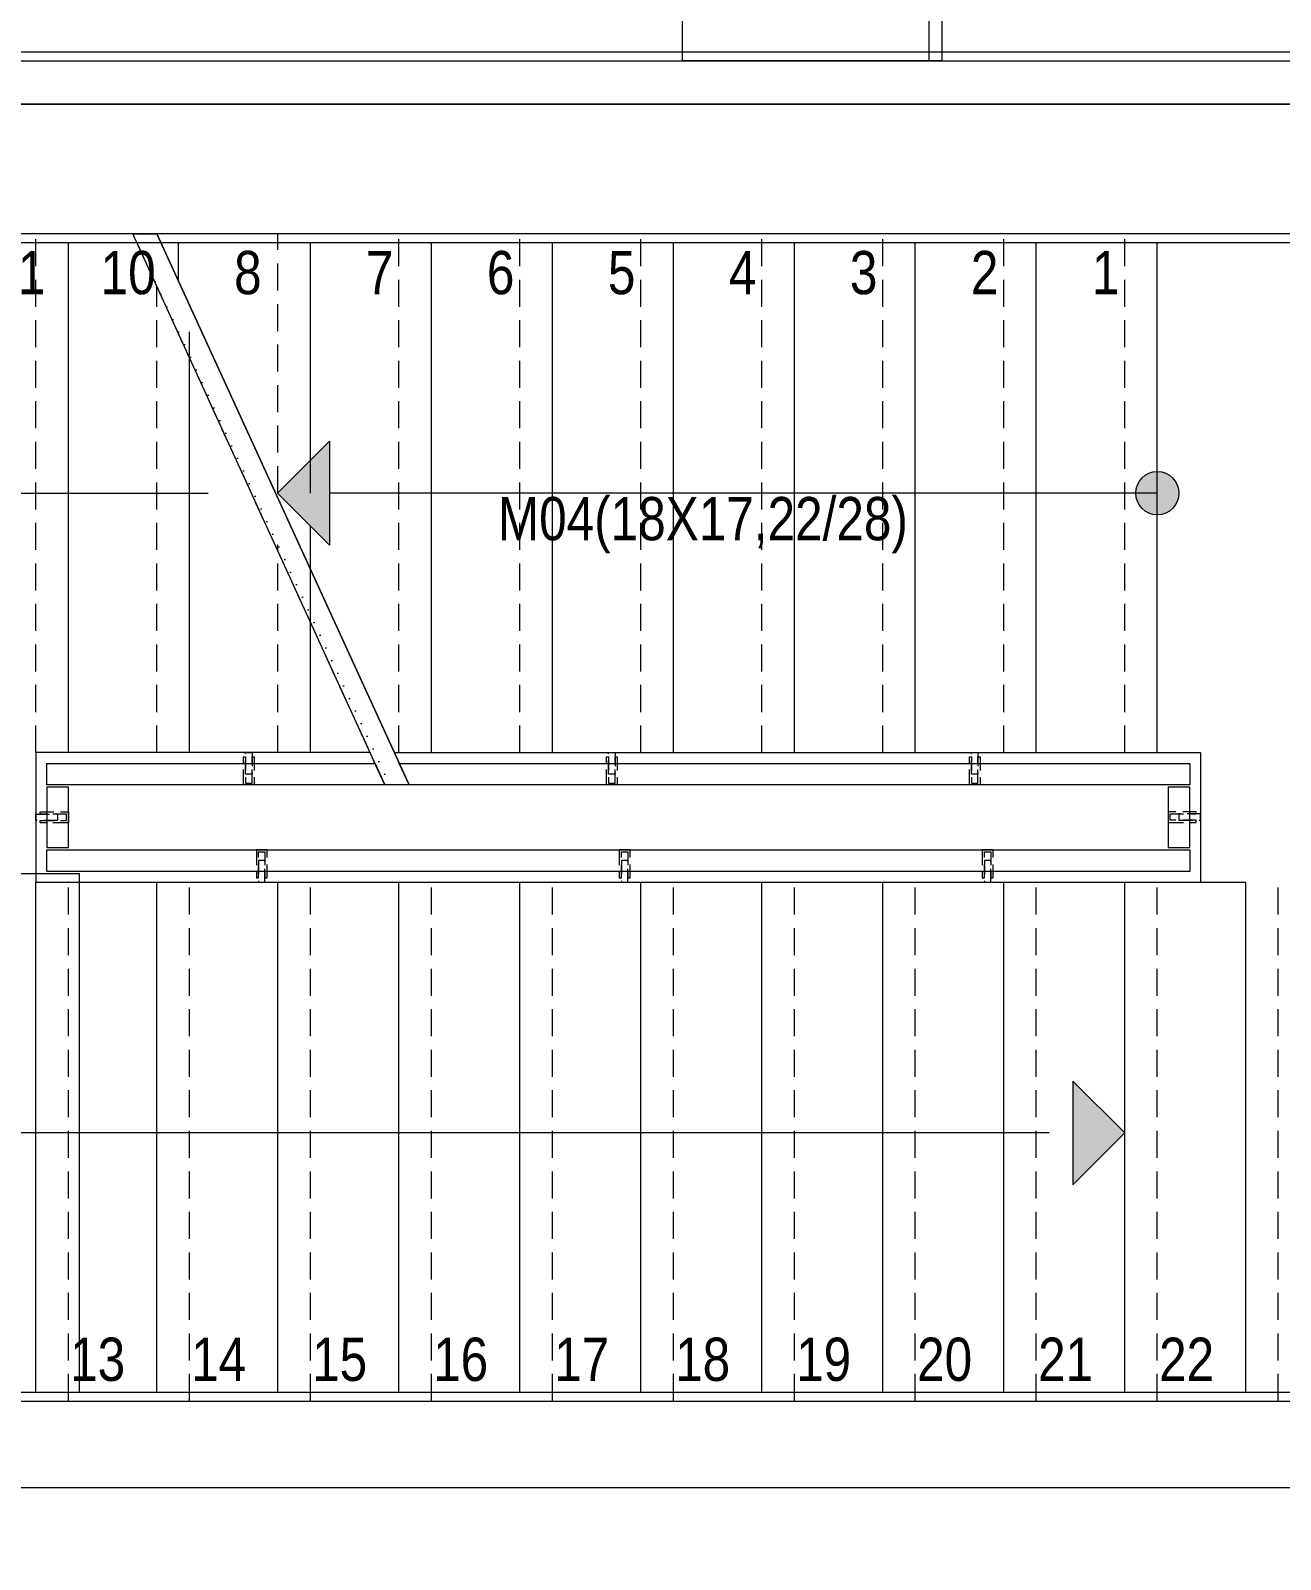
# Model space of a CAD drawing. Extents: x -2050 to 29725, y -1777 to 6820.
# Drawn here: x 1331.3 to 1620.5, y 2478.4 to 2832 of the extents above; entities that cross this region are included whole.
import ezdxf

# ---------------------------------------------------------------- set-up
doc = ezdxf.new("R2010")
doc.units = 0
doc.header["$LTSCALE"] = 25
doc.header["$MEASUREMENT"] = 0
doc.linetypes.add('DOT2', pattern=[0.125, 0, -0.125])
doc.linetypes.add('HIDDEN', pattern=[0.375, 0.25, -0.125])
doc.layers.get('0').update_dxf_attribs({"color": 9, "lineweight": 9})
for name, color, linetype, lineweight in [('01', 9, 'Continuous', 9), ('06B', 9, 'Continuous', 9), ('10', 9, 'Continuous', 9), ('14', 9, 'Continuous', 9), ('19', 9, 'Continuous', 9), ('19D', 9, 'DOT2', 9), ('20', 9, 'DOT2', 9), ('21', 9, 'Continuous', 9), ('32-ekipman', 9, 'Continuous', 9), ('40', 9, 'Continuous', 9), ('40B', 9, 'Continuous', 9)]:
    doc.layers.add(name, color=color, linetype=linetype, lineweight=lineweight)
doc.styles.add('MuuM_TEXT-STANDART', font='ARIALN.TTF')

# ---------------------------------------------------------------- blocks, each defined once
blk = doc.blocks.new('A$C44297C4A')
at = {"linetype": 'Continuous', "lineweight": 0}
for p, q in [((0, 42.13), (38.62, 52.58)), ((43.5, 38.36), (38.62, 52.58)), ((2.95, 27.39), (0, 42.14)), ((2.95, 27.39), (43.5, 38.36)), ((43.5, 38.36), (45.54, 7.83)), ((29.54, 32.51), (36.32, 7.41)), ((35.33, 34.08), (42.12, 8.98)), ((17.96, 29.38), (24.74, 4.28)), ((23.75, 30.94), (30.53, 5.85)), ((2.95, 27.39), (16.58, 0)), ((12.16, 27.81), (18.95, 2.71)), ((16.23, 0.08), (45.19, 7.91)), ((16.58, 0), (45.54, 7.83))]:
    blk.add_line(p, q, dxfattribs=at)
blk = doc.blocks.new('p-mekanik_arackabul_ekran3')
for p, q in [((0, 0), (0, 60)), ((0, 60), (60, 60)), ((57, 60), (57, 0)), ((60, 60), (60, 0)), ((60, 0), (0, 0))]:
    blk.add_line(p, q)
at = {"rotation": 270}
blk.add_blockref('A$C44297C4A', (1.53, 55.12), dxfattribs=at)
blk = doc.blocks.new('p-mek. tesisat-zemin')
blk.add_lwpolyline([(125.92, -789), (185.92, -789), (185.92, -849), (125.92, -849)], close=True)
blk.add_blockref('p-mekanik_arackabul_ekran3', (125.92, -849))
blk = doc.blocks.new('p-lama profili')
at = {"layer": '20', "linetype": 'HIDDEN', "ltscale": 0.5}
blk.add_lwpolyline([(0.75, -0.45), (-0.75, -0.45), (-0.75, -6.5), (-1.25, -6.5), (-1.25, -0.45), (-1.25, -0.45), (-1.25, 0), (1.25, 0), (1.25, -0.45), (1.25, -0.45), (1.25, -6.5), (0.75, -6.5), (0.75, -0.45)], dxfattribs=at)
blk.add_lwpolyline([(-0.75, -2.5), (0.75, -2.5), (0.75, -7.5), (-0.75, -7.5)], close=True, dxfattribs=at)
blk = doc.blocks.new('p-zemin kat')
at = {"layer": '19'}
h = blk.add_hatch(color=256, dxfattribs=at)
h.dxf.hatch_style = 1
h.paths.add_polyline_path([(1400.44, 2737), (1400.44, 2713), (1388.42, 2725)])
h = blk.add_hatch(color=256, dxfattribs=at)
h.dxf.hatch_style = 1
edge = h.paths.add_edge_path()
edge.add_arc((1592, 2725), 5, 90, 450)
h = blk.add_hatch(color=256, dxfattribs=at)
h.dxf.hatch_style = 1
h.paths.add_polyline_path([(1572.48, 2589), (1572.48, 2565), (1584.5, 2577)])
at = {"layer": '01'}
blk.add_lwpolyline([(1222.5, 2515), (1757.5, 2515), (1757.5, 2430), (1962.5, 2430), (1962.5, 2390), (1717.5, 2390), (1717.5, 2475), (1212.5, 2475), (1212.5, 2390), (1162.5, 2390), (1162.5, 2515), (1162.5, 2825), (1962.5, 2825), (1962.5, 2785), (1212.5, 2785), (1212.5, 2515)], close=True, dxfattribs=at)
at = {"layer": '06B'}
for points in [[(1337.5, 2657.5), (1335, 2657.5), (1335, 2662.5), (1410.96, 2662.5), (1413.24, 2657.5), (1337.5, 2657.5), (1337.5, 2657.5)], [(1416.55, 2662.5), (1599.5, 2662.5), (1599.5, 2662.5), (1599.5, 2660), (1599.5, 2657.5), (1418.83, 2657.5), (1416.55, 2662.5)], [(1594.5, 2643), (1599.5, 2643), (1599.5, 2657), (1594.5, 2657), (1594.5, 2643)], [(1335, 2642.5), (1599.5, 2642.5), (1599.5, 2642.5), (1599.5, 2637.5), (1337.5, 2637.5), (1335, 2637.5), (1335, 2642.5)]]:
    blk.add_lwpolyline(points, dxfattribs=at)
blk.add_lwpolyline([(1340, 2643), (1340, 2657), (1335, 2657), (1335, 2643)], close=True, dxfattribs=at)
at = {"layer": '14'}
blk.add_lwpolyline([(1964.5, 2580), (1964.5, 2657), (1945.5, 2657), (1945.5, 2627), (1759.5, 2627), (1759.5, 2657), (1740.5, 2657), (1740.5, 2517), (1214.5, 2517), (1214.5, 2783), (1740.5, 2783), (1740.5, 2763), (1759.5, 2763), (1759.5, 2783), (1945.5, 2783), (1945.5, 2763), (1964.5, 2763), (1964.5, 2827), (1184.5, 2827), (1184.5, 2870), (1182.5, 2870)], dxfattribs=at)
at = {"layer": '19'}
for points in [[(1418.83, 2657.5), (1413.24, 2657.5), (1354.91, 2785), (1360.5, 2785), (1418.83, 2657.5)], [(1418.83, 2657.5), (1360.5, 2785)], [(1418.83, 2657.5), (1360.5, 2785)], [(1567, 2577), (1262.25, 2577), (1262.25, 2725), (1372.36, 2725)], [(1592, 2725), (1400.44, 2725), (1400.44, 2725)]]:
    blk.add_lwpolyline(points, dxfattribs=at)
at = {"layer": '19', "linetype": 'Continuous'}
for points in [[(1340, 2665), (1340, 2783)], [(1396, 2725), (1396, 2783)], [(1415.37, 2665), (1564, 2665), (1564, 2783)], [(1424, 2665), (1424, 2783)], [(1452, 2665), (1452, 2783)], [(1452, 2665), (1592, 2665), (1592, 2783)], [(1480, 2665), (1592, 2665), (1592, 2783)], [(1480, 2665), (1592, 2665), (1592, 2783)], [(1480, 2665), (1480, 2783)], [(1508, 2665), (1508, 2783)], [(1536, 2665), (1536, 2783)], [(1368, 2665), (1368, 2762.31)], [(1396, 2665), (1396, 2717.44)], [(1409.86, 2665), (1332.5, 2665)], [(1332.5, 2665), (1332.5, 2635), (1342.5, 2635)], [(1592, 2665), (1602, 2665), (1602, 2635)], [(1332.5, 2517), (1332.5, 2635), (1612.5, 2635)], [(1360.5, 2517), (1360.5, 2635)], [(1388.5, 2517), (1388.5, 2635)], [(1416.5, 2517), (1416.5, 2635)], [(1444.5, 2517), (1444.5, 2635)], [(1472.5, 2517), (1472.5, 2635)], [(1500.5, 2517), (1500.5, 2635)], [(1528.5, 2517), (1528.5, 2635)], [(1556.5, 2517), (1556.5, 2635)], [(1584.5, 2517), (1584.5, 2635)], [(1612.5, 2517), (1612.5, 2635)]]:
    blk.add_lwpolyline(points, dxfattribs=at)
at = {"layer": '19'}
for points in [[(1400.44, 2737), (1400.44, 2713), (1388.42, 2725)], [(1572.48, 2589), (1572.48, 2565), (1584.5, 2577)]]:
    blk.add_lwpolyline(points, close=True, dxfattribs=at)
blk.add_circle((1592, 2725), 5, dxfattribs=at)
blk.add_circle((1592, 2725), 5, dxfattribs=at)
at = {"layer": '19D', "linetype": 'HIDDEN'}
for points in [[(1332.5, 2665), (1332.5, 2785)], [(1413.24, 2657.5), (1354.91, 2785)], [(1388.5, 2725), (1388.5, 2785)], [(1416.5, 2665), (1416.5, 2785)], [(1444.5, 2665), (1444.5, 2785)], [(1472.5, 2665), (1472.5, 2785)], [(1500.5, 2665), (1500.5, 2785)], [(1528.5, 2665), (1528.5, 2785)], [(1556.5, 2665), (1556.5, 2785)], [(1584.5, 2665), (1584.5, 2785)], [(1360.5, 2665), (1360.5, 2773.02)], [(1388.5, 2665), (1388.5, 2713.02)], [(1340, 2515), (1340, 2635)], [(1368, 2515), (1368, 2635)], [(1396, 2515), (1396, 2635)], [(1424, 2515), (1424, 2635)], [(1452, 2515), (1452, 2635)], [(1480, 2515), (1480, 2635)], [(1508, 2515), (1508, 2635)], [(1536, 2515), (1536, 2635)], [(1564, 2515), (1564, 2635)], [(1592, 2515), (1592, 2635)], [(1620, 2515), (1620, 2635)]]:
    blk.add_lwpolyline(points, dxfattribs=at)
at = {"layer": '19D'}
blk.add_lwpolyline([(1413.24, 2660), (1354.91, 2785)], dxfattribs=at)
at = {"layer": '40'}
blk.add_lwpolyline([(1224.5, 2637), (1342.5, 2637), (1342.5, 2635), (1342.5, 2635), (1342.5, 2517), (1224.5, 2517)], close=True, dxfattribs=at)
at = {"layer": '40B'}
for points in [[(2222.5, 2815), (2222.5, 3885), (1162.5, 3885), (1162.5, 2865), (1162.5, 2865), (1162.5, 2815), (2222.5, 2815)], [(1750, 2495), (1750, 2815), (1162.5, 2815), (1162.5, 2495)]]:
    blk.add_lwpolyline(points, close=True, dxfattribs=at)
for p, rotation in [((1381.75, 2657.5), 180), ((1465.75, 2657.5), 180), ((1549.75, 2657.5), 180), ((1340, 2650), 270)]:
    blk.add_blockref('p-lama profili', p, dxfattribs=dict(rotation=rotation))
at = {"xscale": -1, "rotation": 90}
blk.add_blockref('p-lama profili', (1594.5, 2650.07), dxfattribs=at)
at = {"xscale": -1}
for p in [(1384.75, 2642.5), (1468.75, 2642.5), (1552.75, 2642.5)]:
    blk.add_blockref('p-lama profili', p, dxfattribs=at)
at = {"layer": '21', "color": 250, "insert": (1486.84, 2711.1), "char_height": 10, "attachment_point": 8, "style": 'MuuM_TEXT-STANDART'}
blk.add_mtext('M04(18X17,22/28)', dxfattribs=at)

msp = doc.modelspace()

# ---------------------------------------------------------------- linework, layer by layer
at = {"layer": '19', "linetype": 'Continuous'}
msp.add_lwpolyline([(1365.5, 2774.07), (1365.5, 2783)], dxfattribs=at)

# ---------------------------------------------------------------- block references
at = {"layer": '10'}
msp.add_blockref('p-zemin kat', (0, 0), dxfattribs=at)
at = {"layer": '32-ekipman'}
msp.add_blockref('p-mek. tesisat-zemin', (1356.21, 3674), dxfattribs=at)

# ---------------------------------------------------------------- texts
at = {"layer": '21', "style": 'MuuM_TEXT-STANDART'}
for s, p in [('11', (1321.96, 2771.03)), ('10', (1347.46, 2771.03)), ('8', (1378.35, 2771.03)), ('7', (1408.85, 2771.03)), ('6', (1436.85, 2771.03)), ('5', (1464.85, 2771.03)), ('4', (1492.85, 2771.03)), ('3', (1520.85, 2771.03)), ('2', (1548.85, 2771.03)), ('1', (1576.85, 2771.03)), ('13', (1340.41, 2519.65)), ('14', (1368.41, 2519.65)), ('15', (1396.41, 2519.65)), ('16', (1424.41, 2519.65)), ('17', (1452.41, 2519.65)), ('18', (1480.41, 2519.65)), ('19', (1508.41, 2519.65)), ('20', (1536.41, 2519.65)), ('21', (1564.41, 2519.65)), ('22', (1592.41, 2519.65))]:
    msp.add_text(s, height=10, dxfattribs=at).set_placement(p)

doc.saveas('drawing.dxf')
